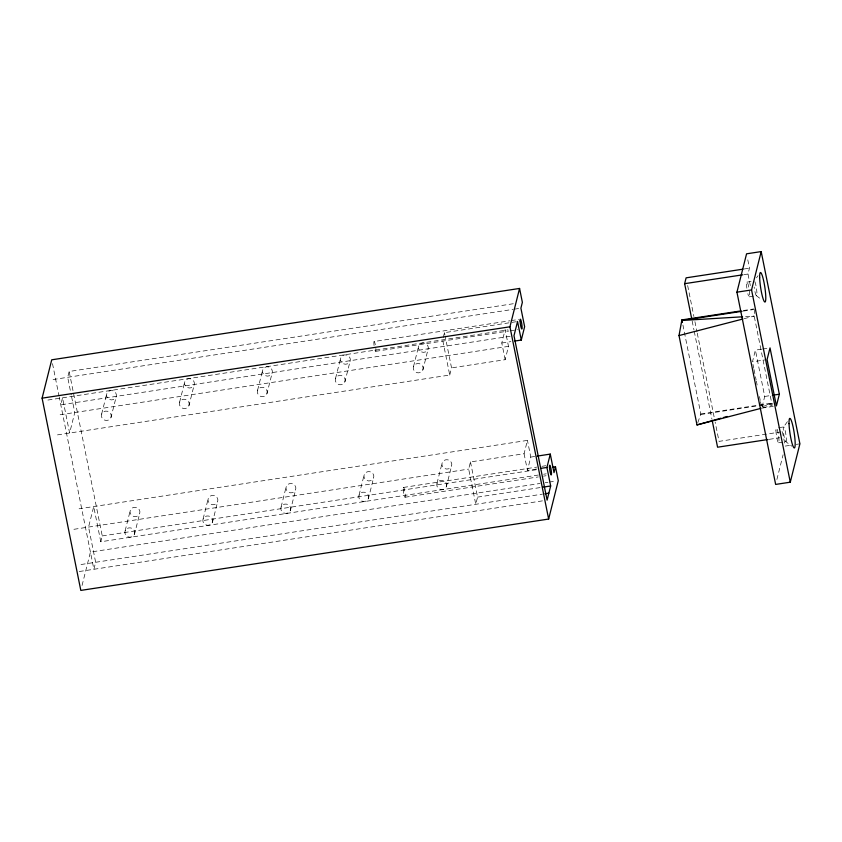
<?xml version="1.0" encoding="UTF-8"?>
<svg xmlns="http://www.w3.org/2000/svg" width="842" height="842" viewBox="0 0 842 842"><rect width="100%" height="100%" fill="white"/><g stroke="black" fill="none" stroke-linecap="round" stroke-linejoin="round"><path stroke-width="0.63" stroke-dasharray="4.21 3.16" d="M754.842 309.351L754.2 316.076L772.198 405.444L762.168 408.044M513.273 303.73L69.149 371.48L67.686 377.311L71.233 394.919M101.629 414.096L106.787 393.551M111.007 417.443A4.978 4.673 14.1 0 0 105.387 411.138A4.978 4.673 14.1 0 0 102.566 418.727A4.978 4.673 14.1 0 0 111.007 417.443L116.164 396.898A4.978 4.673 14.1 0 0 110.544 390.593A4.978 4.673 14.1 0 0 107.723 398.182A4.978 4.673 14.1 0 0 116.164 396.898M82.053 585.464L90.441 552.057L540.08 483.476M538.427 475.014L100.798 541.764L102.261 535.933L69.149 371.48M125.132 530.839L130.299 510.294M134.51 534.175A4.978 4.673 14.1 0 0 128.889 527.871A4.978 4.673 14.1 0 0 126.068 535.47A4.978 4.673 14.1 0 0 134.51 534.175L139.667 513.641A4.978 4.673 14.1 0 0 134.046 507.326A4.978 4.673 14.1 0 0 131.226 514.925A4.978 4.673 14.1 0 0 139.667 513.641M179.599 402.202L184.766 381.658M188.976 405.549A4.978 4.673 14.1 0 0 183.356 399.245A4.978 4.673 14.1 0 0 180.535 406.833A4.978 4.673 14.1 0 0 188.976 405.549L194.134 385.005A4.978 4.673 14.1 0 0 188.513 378.7A4.978 4.673 14.1 0 0 185.693 386.289A4.978 4.673 14.1 0 0 194.134 385.005M203.111 518.946L208.269 498.401M212.479 522.282A4.978 4.673 14.1 0 0 206.858 515.978A4.978 4.673 14.1 0 0 204.038 523.577A4.978 4.673 14.1 0 0 212.479 522.282L217.636 501.737A4.978 4.673 14.1 0 0 212.026 495.433A4.978 4.673 14.1 0 0 209.195 503.032A4.978 4.673 14.1 0 0 217.636 501.737M257.578 390.309L262.736 369.764M266.946 393.656A4.978 4.673 14.1 0 0 261.325 387.341A4.978 4.673 14.1 0 0 258.505 394.94A4.978 4.673 14.1 0 0 266.946 393.656L272.103 373.111A4.978 4.673 14.1 0 0 266.493 366.807A4.978 4.673 14.1 0 0 263.662 374.395A4.978 4.673 14.1 0 0 272.103 373.111M281.081 507.052L286.238 486.508M290.448 510.389A4.978 4.673 14.1 0 0 284.838 504.084A4.978 4.673 14.1 0 0 282.017 511.683A4.978 4.673 14.1 0 0 290.448 510.389L295.616 489.844A4.978 4.673 14.1 0 0 289.995 483.54A4.978 4.673 14.1 0 0 287.175 491.139A4.978 4.673 14.1 0 0 295.616 489.844M335.548 378.416L340.705 357.871M344.915 381.752A4.978 4.673 14.1 0 0 339.305 375.448A4.978 4.673 14.1 0 0 336.474 383.047A4.978 4.673 14.1 0 0 344.915 381.752L350.083 361.207A4.978 4.673 14.1 0 0 344.462 354.903A4.978 4.673 14.1 0 0 341.642 362.502A4.978 4.673 14.1 0 0 350.083 361.207M359.05 495.149L364.207 474.604M368.428 498.496A4.978 4.673 14.1 0 0 362.807 492.191A4.978 4.673 14.1 0 0 359.987 499.79A4.978 4.673 14.1 0 0 368.428 498.496L373.585 477.951A4.978 4.673 14.1 0 0 367.965 471.646A4.978 4.673 14.1 0 0 365.144 479.245A4.978 4.673 14.1 0 0 373.585 477.951M413.517 366.523L418.674 345.978M422.894 369.859A4.978 4.673 14.1 0 0 417.274 363.555A4.978 4.673 14.1 0 0 414.453 371.154A4.978 4.673 14.1 0 0 422.894 369.859L428.052 349.314A4.978 4.673 14.1 0 0 422.431 343.01A4.978 4.673 14.1 0 0 419.611 350.609A4.978 4.673 14.1 0 0 428.052 349.314M516.272 321.718L444.45 332.664L442.65 339.842L449.733 375.048L55.004 435.261M449.733 375.048L451.544 367.88L445.207 336.442M437.019 483.255L442.187 462.711M446.397 486.602A4.978 4.673 14.1 0 0 440.776 480.298A4.978 4.673 14.1 0 0 437.956 487.897A4.978 4.673 14.1 0 0 446.397 486.602L451.554 466.058A4.978 4.673 14.1 0 0 445.934 459.753A4.978 4.673 14.1 0 0 443.113 467.352A4.978 4.673 14.1 0 0 451.554 466.058M470.478 461.921L477.561 497.127L475.762 504.295L468.678 469.089L470.478 461.921L524.082 453.743L527.429 440.398L79.095 508.789M505.147 359.702L501.79 343.02L505.137 329.685L508.494 346.357L505.147 359.702L451.544 367.88M536.533 469.026L527.439 470.415L530.786 457.08L527.429 440.398M697.818 422.621L700.828 413.948L682.925 325.065M750.327 285.596L747.991 274.018L749.464 268.177L747.296 257.41M761.484 349.198L755.4 350.125L752.464 361.797L764.652 359.944M762.084 406.96L764.725 396.456L755.4 350.125M776.892 479.477L783.102 454.733M756.505 277.828L758.042 275.713M787.417 421.642L783.597 426.936L778.724 427.683M762.452 406.57L772.524 403.739M744.181 318.676L754.2 316.076L742.56 316.792M744.286 268.966L749.464 268.177M53.067 379.542L513.104 309.361M514.409 309.172L519.598 308.372M744.117 274.608L747.991 274.018M746.907 282.123L751.78 281.386M374.058 345.546A4.978 0.705 81.3 0 1 374.101 341.505L509.947 320.781M511.241 320.591L519.009 319.402M47.91 400.055L508.052 329.864M375.69 351.325L508.947 330.99M510.241 330.801L517.998 329.611M749.285 296.847L756.59 295.731M510.094 336.284L60.771 404.834L62.529 397.824L69.623 433.03L74.78 412.517L71.486 396.172M501.79 343.02L510.883 341.631M60.15 414.748L508.494 346.357M743.36 310.53L753.695 308.951M743.297 311.108L753.558 309.54M762.705 349.009L768.799 348.083M764.725 396.456L772.03 395.34M700.828 413.948L772.63 403.002M700.681 414.538L758.389 405.739M759.673 405.539L772.493 403.581M761.789 408.128L773.977 406.265M530.786 457.08L534.691 456.48M73.938 529.302L468.678 469.089M403.486 487.434L536.743 467.11M541.922 466.321L545.795 465.721M781.092 431.904L719.036 441.376L715.142 422.053M102.261 535.933L537.301 469.573M769.283 439.324L779.629 437.745M543.627 474.214L546.226 473.825M405.065 497.243L538.333 476.919M543.5 476.13L546.09 475.741M778.661 442.776L785.975 441.661M545.279 482.677L547.879 482.277M549.184 482.087L555.678 481.087M785.281 446.071L791.375 445.144M796.248 444.397L799.9 443.839M477.561 497.127L540.406 487.539M81.032 564.508L542.448 494.128M79.264 571.518L543.206 500.748M756.295 295.637L761.431 299.489M785.681 441.566A7.473 1.052 81.3 0 0 785.418 431.799A7.473 1.052 81.3 0 0 783.26 429.525A7.473 1.052 81.3 0 0 785.681 441.566L791.838 446.186M782.386 431.704L785.039 444.871M752.98 364.375L753.758 368.228M754.022 369.522L756.095 379.816M756.348 381.1L757.126 384.962M759.463 396.54L760.242 400.403M760.494 401.687L761.273 405.549M687.661 285.564L693.892 316.466M694.924 321.623L696.997 331.927M697.26 333.211L714.89 420.768M692.156 321.002L693.976 330.011M694.229 331.306L711.869 418.895M524.082 453.743L527.439 470.415M444.45 332.664L444.955 335.179M100.798 541.764L93.715 506.558L88.557 527.071L95.651 562.277L93.883 569.287L59.214 396.971M52.509 363.649L58.961 395.698M375.848 348.514A4.978 0.705 81.3 0 1 374.732 349.219M374.101 341.505A4.978 0.705 81.3 0 1 375.311 344.746M754.853 281.691A7.473 1.052 81.3 0 1 756.779 290.922A7.473 1.052 81.3 0 1 756.19 295.5A7.473 1.052 81.3 0 1 754.158 287.059M749.338 290.795A7.473 1.052 81.3 0 1 749.401 296.7A7.473 1.052 81.3 0 1 747.843 293.7M746.854 288.175A7.473 1.052 81.3 0 1 747.043 282.112A7.473 1.052 81.3 0 1 749.064 288.869M403.255 489.16A4.978 0.705 81.3 0 0 404.876 497.19A4.978 0.705 81.3 0 0 404.697 490.675A4.978 0.705 81.3 0 0 403.255 489.16M775.945 430.641A7.473 1.052 81.3 0 0 778.376 442.682A7.473 1.052 81.3 0 0 778.103 432.914A7.473 1.052 81.3 0 0 775.945 430.641"/><path stroke-width="1.26" d="M760.915 408.359L696.997 424.926L679.01 335.569L681.894 319.907L740.771 310.93M552.878 467.194L555.478 466.794L558.278 480.698L548.647 519.051L80.811 590.41L42.1 398.161L51.73 359.808L519.567 288.448L522.366 302.341L520.903 308.183L524.629 326.707L521.282 340.052L514.778 341.042M548.647 519.051L509.936 326.801L519.567 288.448M521.282 340.052L517.546 321.518L513.988 335.695L547.1 500.148L550.668 485.971L546.932 467.447L550.279 454.101L537.291 456.09M555.478 466.794L554.015 472.636L550.279 454.101M691.64 318.423L684.641 283.68L686.114 277.839L743.002 269.166M736.939 292.174L746.57 253.821L761.189 251.59L799.9 443.839L790.27 482.192L775.65 484.424L736.939 292.174L751.559 289.943L761.189 251.59M779.345 394.224L776.408 405.897L767.083 359.566L770.02 347.893L779.345 394.224L773.251 395.151M696.997 424.926L720.92 418.221M723.436 417.516L727.204 416.453M679.01 335.569L742.918 319.002M684.641 283.68L742.823 274.808M42.1 398.161L509.936 326.801M742.023 311.308L681.746 320.497L742.56 316.792M540.438 468.436L546.932 467.447M767.999 439.513L717.573 447.207L712.132 420.19M542.964 487.15L550.668 485.971M545.016 493.728L548.858 493.149M751.559 289.943L790.27 482.192M681.894 319.907L682.409 322.486M520.072 320.939A4.978 0.705 81.3 0 0 521.693 328.959A4.978 0.705 81.3 0 0 521.514 322.444A4.978 0.705 81.3 0 0 520.072 320.939M549.458 466.857A4.978 0.705 81.3 0 0 551.068 474.888A4.978 0.705 81.3 0 0 550.889 468.373A4.978 0.705 81.3 0 0 549.458 466.857M759.663 277.723A14.935 2.105 81.3 0 0 764.504 301.794A14.935 2.105 81.3 0 0 763.968 282.249A14.935 2.105 81.3 0 0 759.663 277.723M789.038 423.652A14.935 2.105 81.3 0 0 793.89 447.723A14.935 2.105 81.3 0 0 793.353 428.178A14.935 2.105 81.3 0 0 789.038 423.652"/></g></svg>
